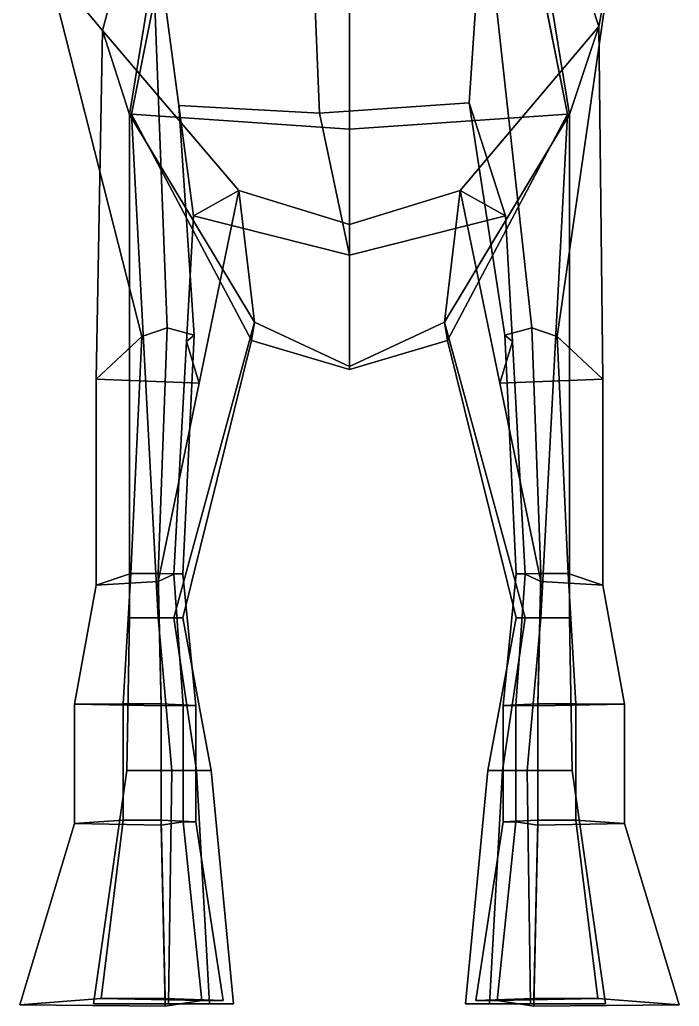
# Model space of a CAD drawing. Extents: x -82 to 99, y -151 to 336.
# Drawn here: x -82.1 to 82.1, y -151.2 to 94.5 of the extents above; entities that cross this region are included whole.
import ezdxf

# ---------------------------------------------------------------- set-up
doc = ezdxf.new("R2010")
doc.units = 0

msp = doc.modelspace()

# ---------------------------------------------------------------- linework, layer by layer
for points in [[(-54.283447, 70.952736, 140.073364), (-41.489101, 135.042755, 161.745941), (-35.364841, 176.291824, 158.199417), (-41.445946, 135.029648, 121.695625)], [(54.283447, 70.952736, 140.073364), (41.445946, 135.029648, 121.695625), (38.361702, 171.74263, 158.167465), (42.013813, 132.882065, 161.739594)], [(-47.817219, 142.702637, 27.575422), (-43.027149, 149.150299, -8.541195), (-75.208138, 108.364159, -14.827932), (-61.475769, 91.783028, 29.568993)], [(45.493469, 143.498413, 17.222801), (62.067268, 92.836624, 15.862158), (65.234634, 109.561867, -30.409756), (32.878242, 149.797623, -16.962736)], [(-61.475769, 91.783028, 29.568993), (-54.724529, 70.906418, 92.262184), (-43.863049, 137.501205, 91.341301), (-47.817219, 142.702637, 27.575422)], [(62.067268, 92.836624, 15.862158), (45.493469, 143.498413, 17.222801), (43.863049, 137.501205, 91.341301), (54.724529, 70.906418, 92.262184)], [(-54.724529, 70.906418, 92.262184), (-54.283447, 70.952736, 140.073364), (-41.445946, 135.029648, 121.695625), (-43.863049, 137.501205, 91.341301)], [(54.724529, 70.906418, 92.262184), (43.863049, 137.501205, 91.341301), (41.445946, 135.029648, 121.695625), (54.283447, 70.952736, 140.073364)], [(-54.283447, 70.952736, 140.073364), (0, 67.276886, 179.891632), (0, 96.158005, 179.61377), (-41.489101, 135.042755, 161.745941)], [(54.283447, 70.952736, 140.073364), (42.013813, 132.882065, 161.739594), (0, 96.158005, 179.61377), (0, 67.276886, 179.891632)], [(-7.453677, 71.257751, -55.794529), (-42.467903, 73.176254, -40.704025), (-49.54491, 126.286064, -42.616032), (-9.919885, 131.768356, -63.040401)], [(-7.453677, 71.257751, -55.794529), (-9.919885, 131.768356, -63.040401), (33.354847, 126.993042, -51.813583), (29.790062, 73.792473, -48.720886)], [(-49.54491, 126.286064, -42.616032), (-45.350704, 17.766907, -56.454163), (-51.649239, 15.583548, -52.220928), (-75.208138, 108.364159, -14.827932)], [(-49.54491, 126.286064, -42.616032), (-42.467903, 73.176254, -40.704025), (-38.632717, 15.945119, -52.921974), (-45.350704, 17.766907, -56.454163)], [(33.354847, 126.993042, -51.813583), (45.350704, 17.766907, -56.454163), (38.632717, 15.945119, -52.921974), (29.790062, 73.792473, -48.720886)], [(33.354847, 126.993042, -51.813583), (65.234634, 109.561867, -30.409756), (51.649239, 15.583548, -52.220928), (45.350704, 17.766907, -56.454163)], [(-61.475769, 91.783028, 29.568993), (-75.208138, 108.364159, -14.827932), (-51.649239, 15.583548, -52.220928), (-63.044827, 5.000484, 3.162549)], [(62.067268, 92.836624, 15.862158), (63.044827, 5.000484, 3.162549), (51.649239, 15.583548, -52.220928), (65.234634, 109.561867, -30.409756)], [(-61.475769, 91.783028, 29.568993), (-63.044827, 5.000484, 3.162549), (-37.432182, 4.018015, 7.780455), (-27.552946, 51.934952, 24.133879)], [(-27.552946, 51.934952, 24.133879), (-23.652523, 19.164745, 93.17997), (-54.724529, 70.906418, 92.262184), (-61.475769, 91.783028, 29.568993)], [(27.552946, 51.934952, 24.133879), (62.067268, 92.836624, 15.862158), (54.724529, 70.906418, 92.262184), (23.652523, 19.164745, 93.17997)], [(62.067268, 92.836624, 15.862158), (27.552946, 51.934952, 24.133879), (37.432182, 4.018015, 7.780455), (63.044827, 5.000484, 3.162549)], [(0, 35.845535, -23.331865), (-7.453677, 71.257751, -55.794529), (29.790062, 73.792473, -48.720886), (38.8634, 45.633469, -23.534237)], [(29.790062, 73.792473, -48.720886), (38.632717, 15.945119, -52.921974), (40.556934, 14.361115, -49.850822), (38.8634, 45.633469, -23.534237)], [(0, 35.845535, -23.331865), (-38.8634, 45.633469, -23.534237), (-42.467903, 73.176254, -40.704025), (-7.453677, 71.257751, -55.794529)], [(-38.632717, 15.945119, -52.921974), (-42.467903, 73.176254, -40.704025), (-38.8634, 45.633469, -23.534237), (-40.556934, 14.361115, -49.850822)], [(-47.617058, -54.403404, 128.774292), (-54.283447, 70.952736, 140.073364), (-54.724529, 70.906418, 92.262184), (-54.724529, -54.403404, 110.298141)], [(-43.716637, -54.403404, 110.711143), (-54.724529, -54.403404, 110.298141), (-54.724529, 70.906418, 92.262184), (-23.652523, 19.164745, 93.17997)], [(0, 7.420524, 140.073364), (0, 67.276886, 179.891632), (-54.283447, 70.952736, 140.073364), (-24.375292, 14.614165, 126.821259)], [(-41.445946, -54.403404, 123.543198), (-24.375292, 14.614165, 126.821259), (-54.283447, 70.952736, 140.073364), (-47.617058, -54.403404, 128.774292)], [(0, 7.420524, 140.073364), (24.375292, 14.614165, 126.821259), (54.283447, 70.952736, 140.073364), (0, 67.276886, 179.891632)], [(43.716637, -54.403404, 110.711143), (23.652523, 19.164745, 93.17997), (54.724529, 70.906418, 92.262184), (54.724529, -54.403404, 110.298141)], [(41.445946, -54.403404, 123.543198), (47.617058, -54.403404, 128.774292), (54.283447, 70.952736, 140.073364), (24.375292, 14.614165, 126.821259)], [(47.617058, -54.403404, 128.774292), (54.724529, -54.403404, 110.298141), (54.724529, 70.906418, 92.262184), (54.283447, 70.952736, 140.073364)], [(-37.432182, 4.018015, 7.780455), (-40.556934, 14.361115, -49.850822), (-38.8634, 45.633469, -23.534237), (-27.552946, 51.934952, 24.133879)], [(-27.552946, 51.934952, 24.133879), (-38.8634, 45.633469, -23.534237), (0, 35.845535, -23.331865), (0, 43.511105, 24.133879)], [(0, 43.511105, 24.133879), (0, 8.111622, 93.408501), (-23.652523, 19.164745, 93.17997), (-27.552946, 51.934952, 24.133879)], [(0, 43.511105, 24.133879), (27.552946, 51.934952, 24.133879), (23.652523, 19.164745, 93.17997), (0, 8.111622, 93.408501)], [(27.552946, 51.934952, 24.133879), (0, 43.511105, 24.133879), (0, 35.845535, -23.331865), (38.8634, 45.633469, -23.534237)], [(37.432182, 4.018015, 7.780455), (27.552946, 51.934952, 24.133879), (38.8634, 45.633469, -23.534237), (40.556934, 14.361115, -49.850822)], [(-47.617058, -43.368774, -57.042171), (-54.385757, -43.368774, -57.042171), (-51.649239, 15.583548, -52.220928), (-45.350704, 17.766907, -56.454163)], [(-45.350704, 17.766907, -56.454163), (-38.632717, 15.945119, -52.921974), (-41.445946, -43.520214, -57.042171), (-47.617058, -43.368774, -57.042171)], [(-43.716637, -54.403404, 110.711143), (-23.652523, 19.164745, 93.17997), (-24.375292, 14.614165, 126.821259), (-41.445946, -54.403404, 123.543198)], [(0, 8.111622, 93.408501), (0, 7.420524, 140.073364), (-24.375292, 14.614165, 126.821259), (-23.652523, 19.164745, 93.17997)], [(0, 8.111622, 93.408501), (23.652523, 19.164745, 93.17997), (24.375292, 14.614165, 126.821259), (0, 7.420524, 140.073364)], [(43.716637, -54.403404, 110.711143), (41.445946, -54.403404, 123.543198), (24.375292, 14.614165, 126.821259), (23.652523, 19.164745, 93.17997)], [(45.350704, 17.766907, -56.454163), (47.617058, -43.368774, -57.042171), (41.445946, -43.520214, -57.042171), (38.632717, 15.945119, -52.921974)], [(47.617058, -43.368774, -57.042171), (45.350704, 17.766907, -56.454163), (51.649239, 15.583548, -52.220928), (54.385757, -43.368774, -57.042171)], [(-51.649239, 15.583548, -52.220928), (-54.385757, -43.368774, -57.042171), (-63.044827, -46.344471, -9.078914), (-63.044827, 5.000484, 3.162549)], [(-41.445946, -43.520214, -57.042171), (-38.632717, 15.945119, -52.921974), (-40.556934, 14.361115, -49.850822), (-43.706951, -43.528538, -57.042171)], [(41.445946, -43.520214, -57.042171), (43.706951, -43.528538, -57.042171), (40.556934, 14.361115, -49.850822), (38.632717, 15.945119, -52.921974)], [(51.649239, 15.583548, -52.220928), (63.044827, 5.000484, 3.162549), (63.044827, -46.344471, -9.078914), (54.385757, -43.368774, -57.042171)], [(-43.706951, -43.528538, -57.042171), (-40.556934, 14.361115, -49.850822), (-37.432182, 4.018015, 7.780455), (-47.617058, -45.38139, -9.078914)], [(43.706951, -43.528538, -57.042171), (47.617058, -45.38139, -9.078914), (37.432182, 4.018015, 7.780455), (40.556934, 14.361115, -49.850822)], [(-63.044827, 5.000484, 3.162549), (-63.044827, -46.344471, -9.078914), (-47.617058, -45.38139, -9.078914), (-37.432182, 4.018015, 7.780455)], [(63.044827, 5.000484, 3.162549), (37.432182, 4.018015, 7.780455), (47.617058, -45.38139, -9.078914), (63.044827, -46.344471, -9.078914)], [(-68.422813, -75.931023, -37.448418), (-63.044827, -46.344471, -9.078914), (-54.385757, -43.368774, -57.042171), (-56.339462, -75.878273, -69.253601)], [(-56.339462, -75.878273, -69.253601), (-54.385757, -43.368774, -57.042171), (-47.617058, -43.368774, -57.042171), (-46.894047, -75.878273, -70.404968)], [(-38.282536, -76.252243, -70.062668), (-46.894047, -75.878273, -70.404968), (-47.617058, -43.368774, -57.042171), (-41.445946, -43.520214, -57.042171)], [(-46.894047, -76.321991, -37.448418), (-41.437656, -76.272766, -69.22657), (-43.706951, -43.528538, -57.042171), (-47.617058, -45.38139, -9.078914)], [(-41.437656, -76.272766, -69.22657), (-38.282536, -76.252243, -70.062668), (-41.445946, -43.520214, -57.042171), (-43.706951, -43.528538, -57.042171)], [(38.282536, -76.252243, -70.062668), (41.445946, -43.520214, -57.042171), (47.617058, -43.368774, -57.042171), (46.894047, -75.878273, -70.404968)], [(41.437656, -76.272766, -69.22657), (43.706951, -43.528538, -57.042171), (41.445946, -43.520214, -57.042171), (38.282536, -76.252243, -70.062668)], [(46.894047, -76.321991, -37.448418), (47.617058, -45.38139, -9.078914), (43.706951, -43.528538, -57.042171), (41.437656, -76.272766, -69.22657)], [(56.339462, -75.878273, -69.253601), (46.894047, -75.878273, -70.404968), (47.617058, -43.368774, -57.042171), (54.385757, -43.368774, -57.042171)], [(68.422813, -75.931023, -37.448418), (56.339462, -75.878273, -69.253601), (54.385757, -43.368774, -57.042171), (63.044827, -46.344471, -9.078914)], [(-46.894047, -76.321991, -37.448418), (-47.617058, -45.38139, -9.078914), (-63.044827, -46.344471, -9.078914), (-68.422813, -75.931023, -37.448418)], [(46.894047, -76.321991, -37.448418), (68.422813, -75.931023, -37.448418), (63.044827, -46.344471, -9.078914), (47.617058, -45.38139, -9.078914)], [(-38.039791, -92.485237, 94.621384), (-55.432266, -92.485237, 93.968842), (-54.724529, -54.403404, 110.298141), (-43.716637, -54.403404, 110.711143)], [(-44.202461, -92.485237, 123.161156), (-47.617058, -54.403404, 128.774292), (-54.724529, -54.403404, 110.298141), (-55.432266, -92.485237, 93.968842)], [(-44.202461, -92.485237, 123.161156), (-34.452103, -92.485237, 114.896019), (-41.445946, -54.403404, 123.543198), (-47.617058, -54.403404, 128.774292)], [(-34.452103, -92.485237, 114.896019), (-38.039791, -92.485237, 94.621384), (-43.716637, -54.403404, 110.711143), (-41.445946, -54.403404, 123.543198)], [(34.452103, -92.485237, 114.896019), (41.445946, -54.403404, 123.543198), (43.716637, -54.403404, 110.711143), (38.039791, -92.485237, 94.621384)], [(44.202461, -92.485237, 123.161156), (47.617058, -54.403404, 128.774292), (41.445946, -54.403404, 123.543198), (34.452103, -92.485237, 114.896019)], [(38.039791, -92.485237, 94.621384), (43.716637, -54.403404, 110.711143), (54.724529, -54.403404, 110.298141), (55.432266, -92.485237, 93.968842)], [(44.202461, -92.485237, 123.161156), (55.432266, -92.485237, 93.968842), (54.724529, -54.403404, 110.298141), (47.617058, -54.403404, 128.774292)], [(-68.422813, -105.667198, -17.159576), (-68.422813, -75.931023, -37.448418), (-56.339462, -75.878273, -69.253601), (-56.339462, -104.814926, -46.795406)], [(-46.894047, -106.058167, -17.159576), (-46.894047, -76.321991, -37.448418), (-68.422813, -75.931023, -37.448418), (-68.422813, -105.667198, -17.159576)], [(-56.339462, -104.814926, -46.795406), (-56.339462, -75.878273, -69.253601), (-46.894047, -75.878273, -70.404968), (-46.894047, -104.814926, -46.939327)], [(-38.282536, -105.229691, -46.896545), (-46.894047, -104.814926, -46.939327), (-46.894047, -75.878273, -70.404968), (-38.282536, -76.252243, -70.062668)], [(38.282536, -105.229691, -46.896545), (38.282536, -76.252243, -70.062668), (46.894047, -75.878273, -70.404968), (46.894047, -104.814926, -46.939327)], [(56.339462, -104.814926, -46.795406), (46.894047, -104.814926, -46.939327), (46.894047, -75.878273, -70.404968), (56.339462, -75.878273, -69.253601)], [(46.894047, -106.058167, -17.159576), (68.422813, -105.667198, -17.159576), (68.422813, -75.931023, -37.448418), (46.894047, -76.321991, -37.448418)], [(68.422813, -105.667198, -17.159576), (56.339462, -104.814926, -46.795406), (56.339462, -75.878273, -69.253601), (68.422813, -75.931023, -37.448418)], [(-46.894047, -106.058167, -17.159576), (-41.437656, -105.252464, -46.792027), (-41.437656, -76.272766, -69.22657), (-46.894047, -76.321991, -37.448418)], [(-41.437656, -105.252464, -46.792027), (-38.282536, -105.229691, -46.896545), (-38.282536, -76.252243, -70.062668), (-41.437656, -76.272766, -69.22657)], [(41.437656, -105.252464, -46.792027), (41.437656, -76.272766, -69.22657), (38.282536, -76.252243, -70.062668), (38.282536, -105.229691, -46.896545)], [(46.894047, -106.058167, -17.159576), (46.894047, -76.321991, -37.448418), (41.437656, -76.272766, -69.22657), (41.437656, -105.252464, -46.792027)], [(-34.807507, -150.563721, 94.465508), (-63.679008, -150.563721, 93.297455), (-55.432266, -92.485237, 93.968842), (-38.039791, -92.485237, 94.621384)], [(-45.037529, -150.563721, 145.551682), (-44.202461, -92.485237, 123.161156), (-55.432266, -92.485237, 93.968842), (-63.679008, -150.563721, 93.297455)], [(-45.037529, -150.563721, 145.551682), (-28.85194, -150.563721, 130.757095), (-34.452103, -92.485237, 114.896019), (-44.202461, -92.485237, 123.161156)], [(-28.85194, -150.563721, 130.757095), (-34.807507, -150.563721, 94.465508), (-38.039791, -92.485237, 94.621384), (-34.452103, -92.485237, 114.896019)], [(28.85194, -150.563721, 130.757095), (34.452103, -92.485237, 114.896019), (38.039791, -92.485237, 94.621384), (34.807507, -150.563721, 94.465508)], [(45.037529, -150.563721, 145.551682), (44.202461, -92.485237, 123.161156), (34.452103, -92.485237, 114.896019), (28.85194, -150.563721, 130.757095)], [(34.807507, -150.563721, 94.465508), (38.039791, -92.485237, 94.621384), (55.432266, -92.485237, 93.968842), (63.679008, -150.563721, 93.297455)], [(45.037529, -150.563721, 145.551682), (63.679008, -150.563721, 93.297455), (55.432266, -92.485237, 93.968842), (44.202461, -92.485237, 123.161156)], [(-82.074722, -150.805222, 24.752707), (-68.422813, -105.667198, -17.159576), (-56.339462, -104.814926, -46.795406), (-61.774689, -149.239792, -42.710972)], [(-61.774689, -149.239792, -42.710972), (-56.339462, -104.814926, -46.795406), (-46.894047, -104.814926, -46.939327), (-45.90638, -149.239792, -43.411987)], [(-31.439041, -149.730225, -43.203575), (-45.90638, -149.239792, -43.411987), (-46.894047, -104.814926, -46.939327), (-38.282536, -105.229691, -46.896545)], [(-45.90638, -151.169098, 24.752707), (-36.739651, -149.757172, -42.694519), (-41.437656, -105.252464, -46.792027), (-46.894047, -106.058167, -17.159576)], [(-36.739651, -149.757172, -42.694519), (-31.439041, -149.730225, -43.203575), (-38.282536, -105.229691, -46.896545), (-41.437656, -105.252464, -46.792027)], [(31.439041, -149.730225, -43.203575), (38.282536, -105.229691, -46.896545), (46.894047, -104.814926, -46.939327), (45.90638, -149.239792, -43.411987)], [(36.739651, -149.757172, -42.694519), (41.437656, -105.252464, -46.792027), (38.282536, -105.229691, -46.896545), (31.439041, -149.730225, -43.203575)], [(45.90638, -151.169098, 24.752707), (46.894047, -106.058167, -17.159576), (41.437656, -105.252464, -46.792027), (36.739651, -149.757172, -42.694519)], [(61.774689, -149.239792, -42.710972), (45.90638, -149.239792, -43.411987), (46.894047, -104.814926, -46.939327), (56.339462, -104.814926, -46.795406)], [(82.074722, -150.805222, 24.752707), (61.774689, -149.239792, -42.710972), (56.339462, -104.814926, -46.795406), (68.422813, -105.667198, -17.159576)], [(-45.90638, -151.169098, 24.752707), (-46.894047, -106.058167, -17.159576), (-68.422813, -105.667198, -17.159576), (-82.074722, -150.805222, 24.752707)], [(45.90638, -151.169098, 24.752707), (82.074722, -150.805222, 24.752707), (68.422813, -105.667198, -17.159576), (46.894047, -106.058167, -17.159576)], [(-82.074722, -150.805222, 24.752707), (-61.774689, -149.239792, -42.710972), (-36.739651, -149.757172, -42.694519), (-45.90638, -151.169098, 24.752707)], [(-61.774689, -149.239792, -42.710972), (-45.90638, -149.239792, -43.411987), (-31.439041, -149.730225, -43.203575), (-36.739651, -149.757172, -42.694519)], [(61.774689, -149.239792, -42.710972), (36.739651, -149.757172, -42.694519), (31.439041, -149.730225, -43.203575), (45.90638, -149.239792, -43.411987)], [(82.074722, -150.805222, 24.752707), (45.90638, -151.169098, 24.752707), (36.739651, -149.757172, -42.694519), (61.774689, -149.239792, -42.710972)], [(-63.679008, -150.563721, 93.297455), (-34.807507, -150.563721, 94.465508), (-28.85194, -150.563721, 130.757095), (-45.037529, -150.563721, 145.551682)], [(63.679008, -150.563721, 93.297455), (45.037529, -150.563721, 145.551682), (28.85194, -150.563721, 130.757095), (34.807507, -150.563721, 94.465508)]]:
    msp.add_3dface(points)

doc.saveas('drawing.dxf')
